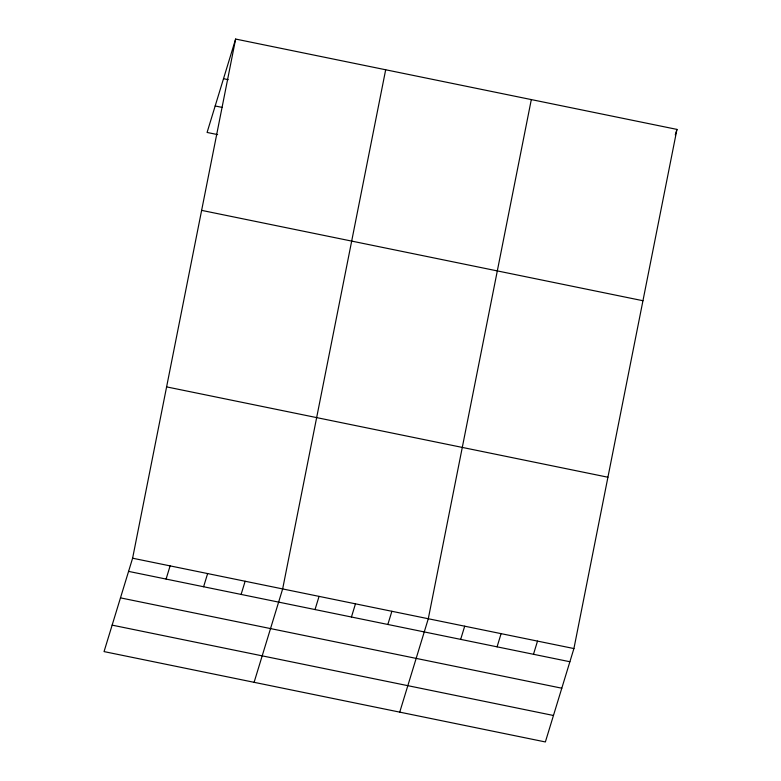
<?xml version="1.0" encoding="UTF-8"?>
<svg xmlns="http://www.w3.org/2000/svg" width="781" height="781" viewBox="0 0 781 781"><rect width="100%" height="100%" fill="white"/><g stroke="black" fill="none" stroke-linecap="round" stroke-linejoin="round"><path stroke-width="1.17" d="M132.604 558.21L235.628 39.05L676.951 129.402L573.918 648.552L545.372 741.95L104.049 651.598L132.604 558.21L573.918 648.552M385.677 69.773L282.654 588.923L254.098 682.321M531.314 99.587L428.291 618.737L399.735 712.135M235.628 39.05L207.082 132.448L217.626 134.605M166.089 579.072L170.112 565.883M203.597 586.756L207.629 573.566M241.104 594.429L245.136 581.249M315.026 609.561L319.058 596.381M351.44 617.019L355.472 603.83M387.845 624.468L391.877 611.289M460.663 639.375L464.695 626.196M497.077 646.834L501.099 633.645M675.272 134.888L676.951 129.402M533.482 654.283L537.513 641.103M223.512 78.705L228.198 79.662M215.175 105.972L222.204 107.417M201.635 210.372L642.948 300.724M166.607 386.888L607.921 477.23M128.572 571.389L569.886 661.741M120.479 597.865L561.803 688.207M112.142 625.132L553.456 715.484"/></g></svg>
